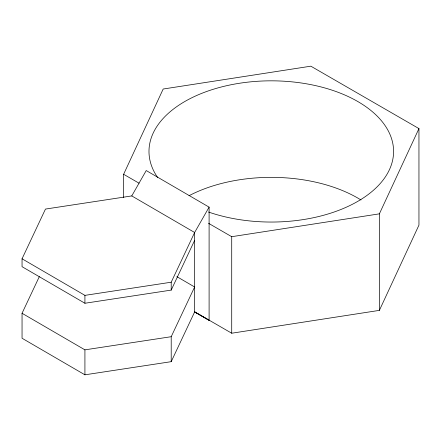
<?xml version="1.0" encoding="UTF-8"?>
<svg xmlns="http://www.w3.org/2000/svg" width="441" height="441" viewBox="0 0 441 441"><rect width="100%" height="100%" fill="white"/><g stroke="black" fill="none" stroke-linecap="round" stroke-linejoin="round"><path stroke-width="0.66" d="M123.618 197.557L123.618 174.283L163.187 89.027L310.85 66.183L418.95 128.596L418.95 225.125L379.381 310.376L231.718 333.22L194.299 311.616M379.381 310.376L379.381 213.846L418.95 128.596M194.635 240.384L171.207 290.101L84.92 303.254L22.05 266.678L22.05 258.79L45.473 209.073L131.765 195.925L194.635 232.495L194.635 311.947L171.207 361.67L84.92 374.817L22.05 338.247L22.05 313.281L39.326 276.612M171.207 290.101L171.207 282.212L194.635 232.495L209.1 207.132L146.23 170.557L131.765 195.925M171.207 361.67L171.207 336.703L194.635 286.986L176.841 276.634M208.554 223.317L231.718 236.69L379.381 213.846M22.05 258.79L84.92 295.365L171.207 282.212M22.05 313.281L84.92 349.851L171.207 336.703M123.618 174.283L139.058 183.197M194.635 311.947L209.1 320.304L209.1 207.132M194.272 311.677L209.1 320.304M231.718 236.69L231.718 333.22M84.92 295.365L84.92 303.254M84.92 349.851L84.92 374.817M157.591 177.458A122.3 70.61 0 0 1 262.478 81.012A122.3 70.61 0 0 1 390.268 167.762A122.3 70.61 0 0 1 208.543 212.049M189.046 195.705A122.3 70.61 0 0 1 360.986 199.971"/></g></svg>
